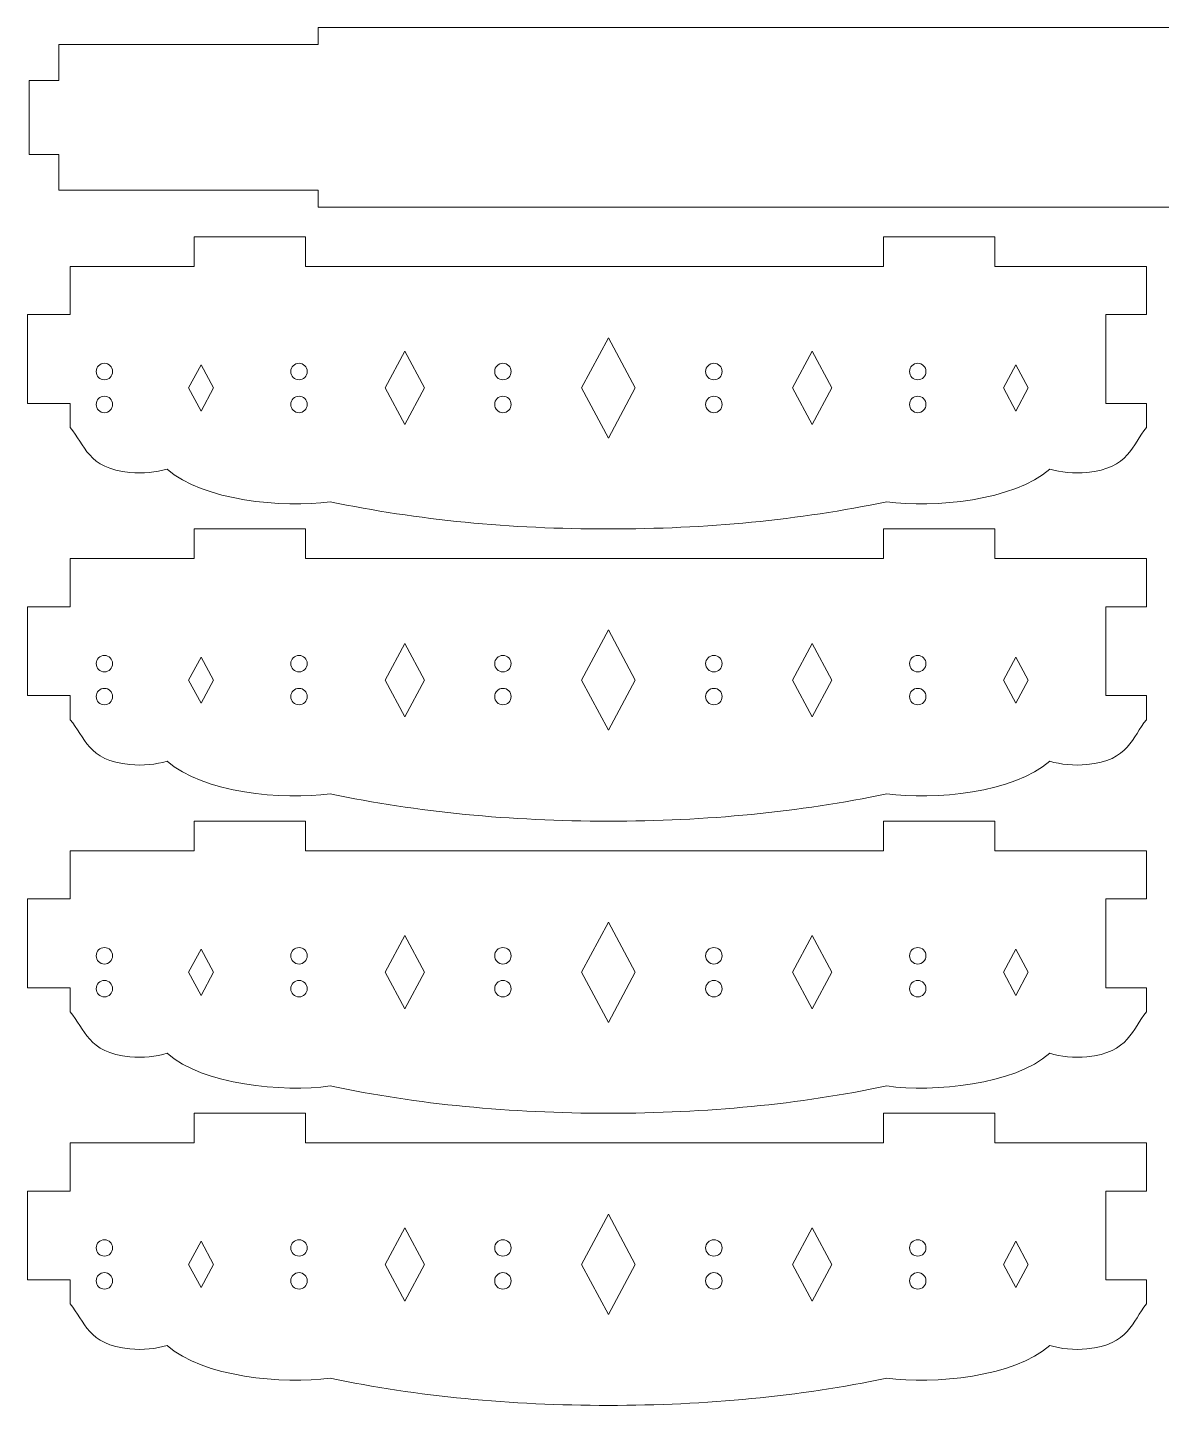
# Model space of a CAD drawing. Header units: millimetres. Extents: x -483 to 483, y -214 to 218.
# Drawn here: x 210.7 to 323.5, y -179.4 to -42.3 of the extents above; entities that cross this region are included whole.
import ezdxf

# ---------------------------------------------------------------- set-up
doc = ezdxf.new("R2010")
doc.units = ezdxf.units.MM
doc.header["$MEASUREMENT"] = 0
doc.layers.add('Layer 1', color=7, linetype='Continuous')

msp = doc.modelspace()

# ---------------------------------------------------------------- linework, layer by layer
at = {"layer": 'Layer 1', "color": 250, "lineweight": 20}
for points, knots in [([(420.2439, -42.2628), (420.2439, -42.2628), (239.6055, -42.2628), (239.6055, -42.2628), (239.6055, -42.2628), (239.6055, -42.2628), (239.6055, -43.9655), (239.6055, -43.9655), (239.6055, -43.9655), (239.6055, -43.9655), (213.8, -43.9655), (213.8, -43.9655), (213.8, -43.9655), (213.8, -43.9655), (213.8, -47.5156), (213.8, -47.5156), (213.8, -47.5156), (213.8, -47.5156), (210.8508, -47.5156), (210.8508, -47.5156), (210.8508, -47.5156), (210.8508, -47.5156), (210.8508, -54.8886), (210.8508, -54.8886), (210.8508, -54.8886), (210.8508, -54.8886), (213.8, -54.8886), (213.8, -54.8886), (213.8, -54.8886), (213.8, -54.8886), (213.8, -58.4387), (213.8, -58.4387), (213.8, -58.4387), (213.8, -58.4387), (239.6055, -58.4387), (239.6055, -58.4387), (239.6055, -58.4387), (239.6055, -58.4387), (239.6055, -60.1414), (239.6055, -60.1414), (239.6055, -60.1414), (239.6055, -60.1414), (420.2439, -60.1414), (420.2439, -60.1414), (420.2439, -60.1414), (420.2439, -60.1414), (420.2439, -55.6259), (420.2439, -55.6259), (420.2439, -55.6259), (420.2439, -55.6259), (423.1931, -55.6259), (423.1931, -55.6259), (423.1931, -55.6259), (423.1931, -55.6259), (423.1931, -52.6767), (423.1931, -52.6767), (423.1931, -52.6767), (423.1931, -52.6767), (411.0277, -52.6767), (411.0277, -52.6767), (411.0277, -52.6767), (411.0277, -52.6767), (411.0277, -49.7275), (411.0277, -49.7275), (411.0277, -49.7275), (411.0277, -49.7275), (423.1931, -49.7275), (423.1931, -49.7275), (423.1931, -49.7275), (423.1931, -49.7275), (423.1931, -46.7783), (423.1931, -46.7783), (423.1931, -46.7783), (423.1931, -46.7783), (420.2439, -46.7783), (420.2439, -46.7783), (420.2439, -46.7783), (420.2439, -46.7783), (420.2439, -42.2628), (420.2439, -42.2628)], [0, 0, 0, 0, 0.04761905, 0.04761905, 0.04761905, 0.04761905, 0.0952381, 0.0952381, 0.0952381, 0.0952381, 0.14285714, 0.14285714, 0.14285714, 0.14285714, 0.19047619, 0.19047619, 0.19047619, 0.19047619, 0.23809524, 0.23809524, 0.23809524, 0.23809524, 0.28571429, 0.28571429, 0.28571429, 0.28571429, 0.33333333, 0.33333333, 0.33333333, 0.33333333, 0.38095238, 0.38095238, 0.38095238, 0.38095238, 0.42857143, 0.42857143, 0.42857143, 0.42857143, 0.47619048, 0.47619048, 0.47619048, 0.47619048, 0.52380952, 0.52380952, 0.52380952, 0.52380952, 0.57142857, 0.57142857, 0.57142857, 0.57142857, 0.61904762, 0.61904762, 0.61904762, 0.61904762, 0.66666667, 0.66666667, 0.66666667, 0.66666667, 0.71428571, 0.71428571, 0.71428571, 0.71428571, 0.76190476, 0.76190476, 0.76190476, 0.76190476, 0.80952381, 0.80952381, 0.80952381, 0.80952381, 0.85714286, 0.85714286, 0.85714286, 0.85714286, 0.9047619, 0.9047619, 0.9047619, 0.9047619, 1, 1, 1, 1]), ([(268.4694, -92.1667), (278.2252, -92.1735), (287.4826, -91.2794), (296.1634, -89.4517), (296.1634, -89.4517), (300.8252, -90.0947), (308.8221, -89.3618), (312.3821, -86.2018), (312.3821, -86.2018), (313.4785, -86.5397), (314.7867, -86.6715), (316.0848, -86.5479), (316.0848, -86.5479), (320.2931, -86.147), (320.547, -83.782), (322.0184, -82.076), (322.0184, -82.076), (322.0184, -82.076), (322.0184, -79.6798), (322.0184, -79.6798), (322.0184, -79.6798), (322.0184, -79.6798), (317.9633, -79.6798), (317.9633, -79.6798), (317.9633, -79.6798), (317.9633, -79.6798), (317.9633, -70.8322), (317.9633, -70.8322), (317.9633, -70.8322), (317.9633, -70.8322), (322.0184, -70.8322), (322.0184, -70.8322), (322.0184, -70.8322), (322.0184, -70.8322), (322.0184, -66.0398), (322.0184, -66.0398), (322.0184, -66.0398), (322.0184, -66.0398), (306.9038, -66.0398), (306.9038, -66.0398), (306.9038, -66.0398), (306.9038, -66.0398), (306.9038, -63.0906), (306.9038, -63.0906), (306.9038, -63.0906), (306.9038, -63.0906), (295.8443, -63.0906), (295.8443, -63.0906), (295.8443, -63.0906), (295.8443, -63.0906), (295.8443, -66.0398), (295.8443, -66.0398), (295.8443, -66.0398), (295.8443, -66.0398), (238.329, -66.0398), (238.329, -66.0398), (238.329, -66.0398), (238.329, -66.0398), (238.329, -63.0906), (238.329, -63.0906), (238.329, -63.0906), (238.329, -63.0906), (227.2695, -63.0906), (227.2695, -63.0906), (227.2695, -63.0906), (227.2695, -63.0906), (227.2695, -66.0398), (227.2695, -66.0398), (227.2695, -66.0398), (227.2695, -66.0398), (214.9198, -66.0398), (214.9198, -66.0398), (214.9198, -66.0398), (214.9198, -66.0398), (214.9198, -70.8322), (214.9198, -70.8322), (214.9198, -70.8322), (214.9198, -70.8322), (210.6804, -70.8322), (210.6804, -70.8322), (210.6804, -70.8322), (210.6804, -70.8322), (210.6804, -79.6798), (210.6804, -79.6798), (210.6804, -79.6798), (210.6804, -79.6798), (214.9198, -79.6798), (214.9198, -79.6798), (214.9198, -79.6798), (214.9198, -79.6798), (214.9198, -82.076), (214.9198, -82.076), (214.9198, -82.076), (216.3913, -83.782), (216.6452, -86.147), (220.8534, -86.5479), (220.8534, -86.5479), (222.1516, -86.6715), (223.4598, -86.5397), (224.5561, -86.2018), (224.5561, -86.2018), (228.1161, -89.3619), (236.1135, -90.0946), (240.7753, -89.4516), (240.7753, -89.4516), (249.456, -91.2793), (258.7135, -92.1735), (268.4694, -92.1667)], [0, 0, 0, 0, 0.03571429, 0.03571429, 0.03571429, 0.03571429, 0.07142857, 0.07142857, 0.07142857, 0.07142857, 0.10714286, 0.10714286, 0.10714286, 0.10714286, 0.14285714, 0.14285714, 0.14285714, 0.14285714, 0.17857143, 0.17857143, 0.17857143, 0.17857143, 0.21428571, 0.21428571, 0.21428571, 0.21428571, 0.25, 0.25, 0.25, 0.25, 0.28571429, 0.28571429, 0.28571429, 0.28571429, 0.32142857, 0.32142857, 0.32142857, 0.32142857, 0.35714286, 0.35714286, 0.35714286, 0.35714286, 0.39285714, 0.39285714, 0.39285714, 0.39285714, 0.42857143, 0.42857143, 0.42857143, 0.42857143, 0.46428571, 0.46428571, 0.46428571, 0.46428571, 0.5, 0.5, 0.5, 0.5, 0.53571429, 0.53571429, 0.53571429, 0.53571429, 0.57142857, 0.57142857, 0.57142857, 0.57142857, 0.60714286, 0.60714286, 0.60714286, 0.60714286, 0.64285714, 0.64285714, 0.64285714, 0.64285714, 0.67857143, 0.67857143, 0.67857143, 0.67857143, 0.71428571, 0.71428571, 0.71428571, 0.71428571, 0.75, 0.75, 0.75, 0.75, 0.78571429, 0.78571429, 0.78571429, 0.78571429, 0.82142857, 0.82142857, 0.82142857, 0.82142857, 0.85714286, 0.85714286, 0.85714286, 0.85714286, 0.89285714, 0.89285714, 0.89285714, 0.89285714, 0.92857143, 0.92857143, 0.92857143, 0.92857143, 1, 1, 1, 1]), ([(268.4691, -73.1389), (268.4691, -73.1389), (271.1488, -78.1348), (271.1488, -78.1348), (271.1488, -78.1348), (271.1488, -78.1348), (268.4691, -83.1308), (268.4691, -83.1308), (268.4691, -83.1308), (268.4691, -83.1308), (265.7895, -78.1348), (265.7895, -78.1348), (265.7895, -78.1348), (265.7895, -78.1348), (268.4691, -73.1389), (268.4691, -73.1389)], [0, 0, 0, 0, 0.2, 0.2, 0.2, 0.2, 0.4, 0.4, 0.4, 0.4, 0.6, 0.6, 0.6, 0.6, 1, 1, 1, 1]), ([(248.2033, -74.4869), (248.2033, -74.4869), (250.16, -78.1348), (250.16, -78.1348), (250.16, -78.1348), (250.16, -78.1348), (248.2033, -81.7828), (248.2033, -81.7828), (248.2033, -81.7828), (248.2033, -81.7828), (246.2467, -78.1348), (246.2467, -78.1348), (246.2467, -78.1348), (246.2467, -78.1348), (248.2033, -74.4869), (248.2033, -74.4869)], [0, 0, 0, 0, 0.2, 0.2, 0.2, 0.2, 0.4, 0.4, 0.4, 0.4, 0.6, 0.6, 0.6, 0.6, 1, 1, 1, 1]), ([(288.7352, -81.7828), (288.7352, -81.7828), (286.7786, -78.1348), (286.7786, -78.1348), (286.7786, -78.1348), (286.7786, -78.1348), (288.7352, -74.4869), (288.7352, -74.4869), (288.7352, -74.4869), (288.7352, -74.4869), (290.6919, -78.1348), (290.6919, -78.1348), (290.6919, -78.1348), (290.6919, -78.1348), (288.7352, -81.7828), (288.7352, -81.7828)], [0, 0, 0, 0, 0.2, 0.2, 0.2, 0.2, 0.4, 0.4, 0.4, 0.4, 0.6, 0.6, 0.6, 0.6, 1, 1, 1, 1]), ([(218.3251, -75.677), (218.7775, -75.677), (219.1443, -76.0439), (219.1443, -76.4963), (219.1443, -76.4963), (219.1443, -76.9487), (218.7775, -77.3156), (218.3251, -77.3156), (218.3251, -77.3156), (217.8727, -77.3156), (217.5058, -76.9487), (217.5058, -76.4963), (217.5058, -76.4963), (217.5058, -76.0439), (217.8727, -75.677), (218.3251, -75.677)], [0, 0, 0, 0, 0.2, 0.2, 0.2, 0.2, 0.4, 0.4, 0.4, 0.4, 0.6, 0.6, 0.6, 0.6, 1, 1, 1, 1]), ([(229.1711, -78.1348), (229.1711, -78.1348), (227.9375, -80.4348), (227.9375, -80.4348), (227.9375, -80.4348), (227.9375, -80.4348), (226.7038, -78.1348), (226.7038, -78.1348), (226.7038, -78.1348), (226.7038, -78.1348), (227.9375, -75.8349), (227.9375, -75.8349), (227.9375, -75.8349), (227.9375, -75.8349), (229.1711, -78.1348), (229.1711, -78.1348)], [0, 0, 0, 0, 0.2, 0.2, 0.2, 0.2, 0.4, 0.4, 0.4, 0.4, 0.6, 0.6, 0.6, 0.6, 1, 1, 1, 1]), ([(237.6905, -75.677), (238.1429, -75.677), (238.5098, -76.0439), (238.5098, -76.4963), (238.5098, -76.4963), (238.5098, -76.9487), (238.1429, -77.3156), (237.6905, -77.3156), (237.6905, -77.3156), (237.2381, -77.3156), (236.8712, -76.9487), (236.8712, -76.4963), (236.8712, -76.4963), (236.8712, -76.0439), (237.2381, -75.677), (237.6905, -75.677)], [0, 0, 0, 0, 0.2, 0.2, 0.2, 0.2, 0.4, 0.4, 0.4, 0.4, 0.6, 0.6, 0.6, 0.6, 1, 1, 1, 1]), ([(258.794, -76.4963), (258.794, -76.9487), (258.4271, -77.3156), (257.9747, -77.3156), (257.9747, -77.3156), (257.5223, -77.3156), (257.1554, -76.9487), (257.1554, -76.4963), (257.1554, -76.4963), (257.1554, -76.0439), (257.5223, -75.677), (257.9747, -75.677), (257.9747, -75.677), (258.4271, -75.677), (258.794, -76.0439), (258.794, -76.4963)], [0, 0, 0, 0, 0.2, 0.2, 0.2, 0.2, 0.4, 0.4, 0.4, 0.4, 0.6, 0.6, 0.6, 0.6, 1, 1, 1, 1]), ([(278.9639, -77.3156), (278.5114, -77.3156), (278.1446, -76.9487), (278.1446, -76.4963), (278.1446, -76.4963), (278.1446, -76.0439), (278.5114, -75.677), (278.9639, -75.677), (278.9639, -75.677), (279.4163, -75.677), (279.7831, -76.0439), (279.7831, -76.4963), (279.7831, -76.4963), (279.7831, -76.9487), (279.4163, -77.3156), (278.9639, -77.3156)], [0, 0, 0, 0, 0.2, 0.2, 0.2, 0.2, 0.4, 0.4, 0.4, 0.4, 0.6, 0.6, 0.6, 0.6, 1, 1, 1, 1]), ([(299.248, -77.3156), (298.7956, -77.3156), (298.4287, -76.9487), (298.4287, -76.4963), (298.4287, -76.4963), (298.4287, -76.0439), (298.7956, -75.677), (299.248, -75.677), (299.248, -75.677), (299.7004, -75.677), (300.0673, -76.0439), (300.0673, -76.4963), (300.0673, -76.4963), (300.0673, -76.9487), (299.7004, -77.3156), (299.248, -77.3156)], [0, 0, 0, 0, 0.2, 0.2, 0.2, 0.2, 0.4, 0.4, 0.4, 0.4, 0.6, 0.6, 0.6, 0.6, 1, 1, 1, 1]), ([(309.0011, -80.4348), (309.0011, -80.4348), (307.7674, -78.1348), (307.7674, -78.1348), (307.7674, -78.1348), (307.7674, -78.1348), (309.0011, -75.8349), (309.0011, -75.8349), (309.0011, -75.8349), (309.0011, -75.8349), (310.2347, -78.1348), (310.2347, -78.1348), (310.2347, -78.1348), (310.2347, -78.1348), (309.0011, -80.4348), (309.0011, -80.4348)], [0, 0, 0, 0, 0.2, 0.2, 0.2, 0.2, 0.4, 0.4, 0.4, 0.4, 0.6, 0.6, 0.6, 0.6, 1, 1, 1, 1]), ([(218.3251, -78.9541), (218.7775, -78.9541), (219.1443, -79.321), (219.1443, -79.7734), (219.1443, -79.7734), (219.1443, -80.2258), (218.7775, -80.5927), (218.3251, -80.5927), (218.3251, -80.5927), (217.8727, -80.5927), (217.5058, -80.2258), (217.5058, -79.7734), (217.5058, -79.7734), (217.5058, -79.321), (217.8727, -78.9541), (218.3251, -78.9541)], [0, 0, 0, 0, 0.2, 0.2, 0.2, 0.2, 0.4, 0.4, 0.4, 0.4, 0.6, 0.6, 0.6, 0.6, 1, 1, 1, 1]), ([(237.6905, -78.9541), (238.1429, -78.9541), (238.5098, -79.321), (238.5098, -79.7734), (238.5098, -79.7734), (238.5098, -80.2258), (238.1429, -80.5927), (237.6905, -80.5927), (237.6905, -80.5927), (237.2381, -80.5927), (236.8712, -80.2258), (236.8712, -79.7734), (236.8712, -79.7734), (236.8712, -79.321), (237.2381, -78.9541), (237.6905, -78.9541)], [0, 0, 0, 0, 0.2, 0.2, 0.2, 0.2, 0.4, 0.4, 0.4, 0.4, 0.6, 0.6, 0.6, 0.6, 1, 1, 1, 1]), ([(258.794, -79.7734), (258.794, -80.2258), (258.4271, -80.5927), (257.9747, -80.5927), (257.9747, -80.5927), (257.5223, -80.5927), (257.1554, -80.2258), (257.1554, -79.7734), (257.1554, -79.7734), (257.1554, -79.321), (257.5223, -78.9541), (257.9747, -78.9541), (257.9747, -78.9541), (258.4271, -78.9541), (258.794, -79.321), (258.794, -79.7734)], [0, 0, 0, 0, 0.2, 0.2, 0.2, 0.2, 0.4, 0.4, 0.4, 0.4, 0.6, 0.6, 0.6, 0.6, 1, 1, 1, 1]), ([(278.9639, -80.5927), (278.5114, -80.5927), (278.1446, -80.2258), (278.1446, -79.7734), (278.1446, -79.7734), (278.1446, -79.321), (278.5114, -78.9541), (278.9639, -78.9541), (278.9639, -78.9541), (279.4163, -78.9541), (279.7831, -79.321), (279.7831, -79.7734), (279.7831, -79.7734), (279.7831, -80.2258), (279.4163, -80.5927), (278.9639, -80.5927)], [0, 0, 0, 0, 0.2, 0.2, 0.2, 0.2, 0.4, 0.4, 0.4, 0.4, 0.6, 0.6, 0.6, 0.6, 1, 1, 1, 1]), ([(299.248, -80.5927), (298.7956, -80.5927), (298.4287, -80.2258), (298.4287, -79.7734), (298.4287, -79.7734), (298.4287, -79.321), (298.7956, -78.9541), (299.248, -78.9541), (299.248, -78.9541), (299.7004, -78.9541), (300.0673, -79.321), (300.0673, -79.7734), (300.0673, -79.7734), (300.0673, -80.2258), (299.7004, -80.5927), (299.248, -80.5927)], [0, 0, 0, 0, 0.2, 0.2, 0.2, 0.2, 0.4, 0.4, 0.4, 0.4, 0.6, 0.6, 0.6, 0.6, 1, 1, 1, 1]), ([(268.4694, -121.2428), (278.2252, -121.2496), (287.4826, -120.3555), (296.1634, -118.5278), (296.1634, -118.5278), (300.8252, -119.1708), (308.8221, -118.4379), (312.3821, -115.2779), (312.3821, -115.2779), (313.4785, -115.6158), (314.7867, -115.7476), (316.0848, -115.6239), (316.0848, -115.6239), (320.2931, -115.2231), (320.547, -112.858), (322.0184, -111.1521), (322.0184, -111.1521), (322.0184, -111.1521), (322.0184, -108.7559), (322.0184, -108.7559), (322.0184, -108.7559), (322.0184, -108.7559), (317.9633, -108.7559), (317.9633, -108.7559), (317.9633, -108.7559), (317.9633, -108.7559), (317.9633, -99.9083), (317.9633, -99.9083), (317.9633, -99.9083), (317.9633, -99.9083), (322.0184, -99.9083), (322.0184, -99.9083), (322.0184, -99.9083), (322.0184, -99.9083), (322.0184, -95.1159), (322.0184, -95.1159), (322.0184, -95.1159), (322.0184, -95.1159), (306.9038, -95.1159), (306.9038, -95.1159), (306.9038, -95.1159), (306.9038, -95.1159), (306.9038, -92.1667), (306.9038, -92.1667), (306.9038, -92.1667), (306.9038, -92.1667), (295.8443, -92.1667), (295.8443, -92.1667), (295.8443, -92.1667), (295.8443, -92.1667), (295.8443, -95.1159), (295.8443, -95.1159), (295.8443, -95.1159), (295.8443, -95.1159), (238.329, -95.1159), (238.329, -95.1159), (238.329, -95.1159), (238.329, -95.1159), (238.329, -92.1667), (238.329, -92.1667), (238.329, -92.1667), (238.329, -92.1667), (227.2695, -92.1667), (227.2695, -92.1667), (227.2695, -92.1667), (227.2695, -92.1667), (227.2695, -95.1159), (227.2695, -95.1159), (227.2695, -95.1159), (227.2695, -95.1159), (214.9198, -95.1159), (214.9198, -95.1159), (214.9198, -95.1159), (214.9198, -95.1159), (214.9198, -99.9083), (214.9198, -99.9083), (214.9198, -99.9083), (214.9198, -99.9083), (210.6804, -99.9083), (210.6804, -99.9083), (210.6804, -99.9083), (210.6804, -99.9083), (210.6804, -108.7559), (210.6804, -108.7559), (210.6804, -108.7559), (210.6804, -108.7559), (214.9198, -108.7559), (214.9198, -108.7559), (214.9198, -108.7559), (214.9198, -108.7559), (214.9198, -111.1521), (214.9198, -111.1521), (214.9198, -111.1521), (216.3913, -112.858), (216.6452, -115.2231), (220.8534, -115.6239), (220.8534, -115.6239), (222.1516, -115.7476), (223.4598, -115.6158), (224.5561, -115.2779), (224.5561, -115.2779), (228.1161, -118.438), (236.1135, -119.1707), (240.7753, -118.5277), (240.7753, -118.5277), (249.456, -120.3553), (258.7135, -121.2496), (268.4694, -121.2428)], [0, 0, 0, 0, 0.03571429, 0.03571429, 0.03571429, 0.03571429, 0.07142857, 0.07142857, 0.07142857, 0.07142857, 0.10714286, 0.10714286, 0.10714286, 0.10714286, 0.14285714, 0.14285714, 0.14285714, 0.14285714, 0.17857143, 0.17857143, 0.17857143, 0.17857143, 0.21428571, 0.21428571, 0.21428571, 0.21428571, 0.25, 0.25, 0.25, 0.25, 0.28571429, 0.28571429, 0.28571429, 0.28571429, 0.32142857, 0.32142857, 0.32142857, 0.32142857, 0.35714286, 0.35714286, 0.35714286, 0.35714286, 0.39285714, 0.39285714, 0.39285714, 0.39285714, 0.42857143, 0.42857143, 0.42857143, 0.42857143, 0.46428571, 0.46428571, 0.46428571, 0.46428571, 0.5, 0.5, 0.5, 0.5, 0.53571429, 0.53571429, 0.53571429, 0.53571429, 0.57142857, 0.57142857, 0.57142857, 0.57142857, 0.60714286, 0.60714286, 0.60714286, 0.60714286, 0.64285714, 0.64285714, 0.64285714, 0.64285714, 0.67857143, 0.67857143, 0.67857143, 0.67857143, 0.71428571, 0.71428571, 0.71428571, 0.71428571, 0.75, 0.75, 0.75, 0.75, 0.78571429, 0.78571429, 0.78571429, 0.78571429, 0.82142857, 0.82142857, 0.82142857, 0.82142857, 0.85714286, 0.85714286, 0.85714286, 0.85714286, 0.89285714, 0.89285714, 0.89285714, 0.89285714, 0.92857143, 0.92857143, 0.92857143, 0.92857143, 1, 1, 1, 1]), ([(268.4691, -102.215), (268.4691, -102.215), (271.1488, -107.2109), (271.1488, -107.2109), (271.1488, -107.2109), (271.1488, -107.2109), (268.4691, -112.2069), (268.4691, -112.2069), (268.4691, -112.2069), (268.4691, -112.2069), (265.7895, -107.2109), (265.7895, -107.2109), (265.7895, -107.2109), (265.7895, -107.2109), (268.4691, -102.215), (268.4691, -102.215)], [0, 0, 0, 0, 0.2, 0.2, 0.2, 0.2, 0.4, 0.4, 0.4, 0.4, 0.6, 0.6, 0.6, 0.6, 1, 1, 1, 1]), ([(248.2033, -103.563), (248.2033, -103.563), (250.16, -107.2109), (250.16, -107.2109), (250.16, -107.2109), (250.16, -107.2109), (248.2033, -110.8589), (248.2033, -110.8589), (248.2033, -110.8589), (248.2033, -110.8589), (246.2467, -107.2109), (246.2467, -107.2109), (246.2467, -107.2109), (246.2467, -107.2109), (248.2033, -103.563), (248.2033, -103.563)], [0, 0, 0, 0, 0.2, 0.2, 0.2, 0.2, 0.4, 0.4, 0.4, 0.4, 0.6, 0.6, 0.6, 0.6, 1, 1, 1, 1]), ([(288.7352, -110.8589), (288.7352, -110.8589), (286.7786, -107.2109), (286.7786, -107.2109), (286.7786, -107.2109), (286.7786, -107.2109), (288.7352, -103.563), (288.7352, -103.563), (288.7352, -103.563), (288.7352, -103.563), (290.6919, -107.2109), (290.6919, -107.2109), (290.6919, -107.2109), (290.6919, -107.2109), (288.7352, -110.8589), (288.7352, -110.8589)], [0, 0, 0, 0, 0.2, 0.2, 0.2, 0.2, 0.4, 0.4, 0.4, 0.4, 0.6, 0.6, 0.6, 0.6, 1, 1, 1, 1]), ([(218.3251, -104.7531), (218.7775, -104.7531), (219.1443, -105.12), (219.1443, -105.5724), (219.1443, -105.5724), (219.1443, -106.0248), (218.7775, -106.3917), (218.3251, -106.3917), (218.3251, -106.3917), (217.8727, -106.3917), (217.5058, -106.0248), (217.5058, -105.5724), (217.5058, -105.5724), (217.5058, -105.12), (217.8727, -104.7531), (218.3251, -104.7531)], [0, 0, 0, 0, 0.2, 0.2, 0.2, 0.2, 0.4, 0.4, 0.4, 0.4, 0.6, 0.6, 0.6, 0.6, 1, 1, 1, 1]), ([(229.1711, -107.2109), (229.1711, -107.2109), (227.9375, -109.5109), (227.9375, -109.5109), (227.9375, -109.5109), (227.9375, -109.5109), (226.7038, -107.2109), (226.7038, -107.2109), (226.7038, -107.2109), (226.7038, -107.2109), (227.9375, -104.911), (227.9375, -104.911), (227.9375, -104.911), (227.9375, -104.911), (229.1711, -107.2109), (229.1711, -107.2109)], [0, 0, 0, 0, 0.2, 0.2, 0.2, 0.2, 0.4, 0.4, 0.4, 0.4, 0.6, 0.6, 0.6, 0.6, 1, 1, 1, 1]), ([(237.6905, -104.7531), (238.1429, -104.7531), (238.5098, -105.12), (238.5098, -105.5724), (238.5098, -105.5724), (238.5098, -106.0248), (238.1429, -106.3917), (237.6905, -106.3917), (237.6905, -106.3917), (237.2381, -106.3917), (236.8712, -106.0248), (236.8712, -105.5724), (236.8712, -105.5724), (236.8712, -105.12), (237.2381, -104.7531), (237.6905, -104.7531)], [0, 0, 0, 0, 0.2, 0.2, 0.2, 0.2, 0.4, 0.4, 0.4, 0.4, 0.6, 0.6, 0.6, 0.6, 1, 1, 1, 1]), ([(258.794, -105.5724), (258.794, -106.0248), (258.4271, -106.3917), (257.9747, -106.3917), (257.9747, -106.3917), (257.5223, -106.3917), (257.1554, -106.0248), (257.1554, -105.5724), (257.1554, -105.5724), (257.1554, -105.12), (257.5223, -104.7531), (257.9747, -104.7531), (257.9747, -104.7531), (258.4271, -104.7531), (258.794, -105.12), (258.794, -105.5724)], [0, 0, 0, 0, 0.2, 0.2, 0.2, 0.2, 0.4, 0.4, 0.4, 0.4, 0.6, 0.6, 0.6, 0.6, 1, 1, 1, 1]), ([(278.9639, -106.3917), (278.5114, -106.3917), (278.1446, -106.0248), (278.1446, -105.5724), (278.1446, -105.5724), (278.1446, -105.12), (278.5114, -104.7531), (278.9639, -104.7531), (278.9639, -104.7531), (279.4163, -104.7531), (279.7831, -105.12), (279.7831, -105.5724), (279.7831, -105.5724), (279.7831, -106.0248), (279.4163, -106.3917), (278.9639, -106.3917)], [0, 0, 0, 0, 0.2, 0.2, 0.2, 0.2, 0.4, 0.4, 0.4, 0.4, 0.6, 0.6, 0.6, 0.6, 1, 1, 1, 1]), ([(299.248, -106.3917), (298.7956, -106.3917), (298.4287, -106.0248), (298.4287, -105.5724), (298.4287, -105.5724), (298.4287, -105.12), (298.7956, -104.7531), (299.248, -104.7531), (299.248, -104.7531), (299.7004, -104.7531), (300.0673, -105.12), (300.0673, -105.5724), (300.0673, -105.5724), (300.0673, -106.0248), (299.7004, -106.3917), (299.248, -106.3917)], [0, 0, 0, 0, 0.2, 0.2, 0.2, 0.2, 0.4, 0.4, 0.4, 0.4, 0.6, 0.6, 0.6, 0.6, 1, 1, 1, 1]), ([(309.0011, -109.5109), (309.0011, -109.5109), (307.7674, -107.2109), (307.7674, -107.2109), (307.7674, -107.2109), (307.7674, -107.2109), (309.0011, -104.911), (309.0011, -104.911), (309.0011, -104.911), (309.0011, -104.911), (310.2347, -107.2109), (310.2347, -107.2109), (310.2347, -107.2109), (310.2347, -107.2109), (309.0011, -109.5109), (309.0011, -109.5109)], [0, 0, 0, 0, 0.2, 0.2, 0.2, 0.2, 0.4, 0.4, 0.4, 0.4, 0.6, 0.6, 0.6, 0.6, 1, 1, 1, 1]), ([(218.3251, -108.0302), (218.7775, -108.0302), (219.1443, -108.3971), (219.1443, -108.8495), (219.1443, -108.8495), (219.1443, -109.3019), (218.7775, -109.6688), (218.3251, -109.6688), (218.3251, -109.6688), (217.8727, -109.6688), (217.5058, -109.3019), (217.5058, -108.8495), (217.5058, -108.8495), (217.5058, -108.3971), (217.8727, -108.0302), (218.3251, -108.0302)], [0, 0, 0, 0, 0.2, 0.2, 0.2, 0.2, 0.4, 0.4, 0.4, 0.4, 0.6, 0.6, 0.6, 0.6, 1, 1, 1, 1]), ([(237.6905, -108.0302), (238.1429, -108.0302), (238.5098, -108.3971), (238.5098, -108.8495), (238.5098, -108.8495), (238.5098, -109.3019), (238.1429, -109.6688), (237.6905, -109.6688), (237.6905, -109.6688), (237.2381, -109.6688), (236.8712, -109.3019), (236.8712, -108.8495), (236.8712, -108.8495), (236.8712, -108.3971), (237.2381, -108.0302), (237.6905, -108.0302)], [0, 0, 0, 0, 0.2, 0.2, 0.2, 0.2, 0.4, 0.4, 0.4, 0.4, 0.6, 0.6, 0.6, 0.6, 1, 1, 1, 1]), ([(258.794, -108.8495), (258.794, -109.3019), (258.4271, -109.6688), (257.9747, -109.6688), (257.9747, -109.6688), (257.5223, -109.6688), (257.1554, -109.3019), (257.1554, -108.8495), (257.1554, -108.8495), (257.1554, -108.3971), (257.5223, -108.0302), (257.9747, -108.0302), (257.9747, -108.0302), (258.4271, -108.0302), (258.794, -108.3971), (258.794, -108.8495)], [0, 0, 0, 0, 0.2, 0.2, 0.2, 0.2, 0.4, 0.4, 0.4, 0.4, 0.6, 0.6, 0.6, 0.6, 1, 1, 1, 1]), ([(278.9639, -109.6688), (278.5114, -109.6688), (278.1446, -109.3019), (278.1446, -108.8495), (278.1446, -108.8495), (278.1446, -108.3971), (278.5114, -108.0302), (278.9639, -108.0302), (278.9639, -108.0302), (279.4163, -108.0302), (279.7831, -108.3971), (279.7831, -108.8495), (279.7831, -108.8495), (279.7831, -109.3019), (279.4163, -109.6688), (278.9639, -109.6688)], [0, 0, 0, 0, 0.2, 0.2, 0.2, 0.2, 0.4, 0.4, 0.4, 0.4, 0.6, 0.6, 0.6, 0.6, 1, 1, 1, 1]), ([(299.248, -109.6688), (298.7956, -109.6688), (298.4287, -109.3019), (298.4287, -108.8495), (298.4287, -108.8495), (298.4287, -108.3971), (298.7956, -108.0302), (299.248, -108.0302), (299.248, -108.0302), (299.7004, -108.0302), (300.0673, -108.3971), (300.0673, -108.8495), (300.0673, -108.8495), (300.0673, -109.3019), (299.7004, -109.6688), (299.248, -109.6688)], [0, 0, 0, 0, 0.2, 0.2, 0.2, 0.2, 0.4, 0.4, 0.4, 0.4, 0.6, 0.6, 0.6, 0.6, 1, 1, 1, 1]), ([(268.4694, -150.3188), (278.2252, -150.3257), (287.4826, -149.4316), (296.1634, -147.6039), (296.1634, -147.6039), (300.8252, -148.2469), (308.8221, -147.514), (312.3821, -144.3539), (312.3821, -144.3539), (313.4785, -144.6918), (314.7867, -144.8237), (316.0848, -144.7), (316.0848, -144.7), (320.2931, -144.2992), (320.547, -141.9341), (322.0184, -140.2282), (322.0184, -140.2282), (322.0184, -140.2282), (322.0184, -137.8319), (322.0184, -137.8319), (322.0184, -137.8319), (322.0184, -137.8319), (317.9633, -137.8319), (317.9633, -137.8319), (317.9633, -137.8319), (317.9633, -137.8319), (317.9633, -128.9844), (317.9633, -128.9844), (317.9633, -128.9844), (317.9633, -128.9844), (322.0184, -128.9844), (322.0184, -128.9844), (322.0184, -128.9844), (322.0184, -128.9844), (322.0184, -124.192), (322.0184, -124.192), (322.0184, -124.192), (322.0184, -124.192), (306.9038, -124.192), (306.9038, -124.192), (306.9038, -124.192), (306.9038, -124.192), (306.9038, -121.2428), (306.9038, -121.2428), (306.9038, -121.2428), (306.9038, -121.2428), (295.8443, -121.2428), (295.8443, -121.2428), (295.8443, -121.2428), (295.8443, -121.2428), (295.8443, -124.192), (295.8443, -124.192), (295.8443, -124.192), (295.8443, -124.192), (238.329, -124.192), (238.329, -124.192), (238.329, -124.192), (238.329, -124.192), (238.329, -121.2428), (238.329, -121.2428), (238.329, -121.2428), (238.329, -121.2428), (227.2695, -121.2428), (227.2695, -121.2428), (227.2695, -121.2428), (227.2695, -121.2428), (227.2695, -124.192), (227.2695, -124.192), (227.2695, -124.192), (227.2695, -124.192), (214.9198, -124.192), (214.9198, -124.192), (214.9198, -124.192), (214.9198, -124.192), (214.9198, -128.9844), (214.9198, -128.9844), (214.9198, -128.9844), (214.9198, -128.9844), (210.6804, -128.9844), (210.6804, -128.9844), (210.6804, -128.9844), (210.6804, -128.9844), (210.6804, -137.8319), (210.6804, -137.8319), (210.6804, -137.8319), (210.6804, -137.8319), (214.9198, -137.8319), (214.9198, -137.8319), (214.9198, -137.8319), (214.9198, -137.8319), (214.9198, -140.2282), (214.9198, -140.2282), (214.9198, -140.2282), (216.3913, -141.9341), (216.6452, -144.2992), (220.8534, -144.7), (220.8534, -144.7), (222.1516, -144.8237), (223.4598, -144.6918), (224.5561, -144.3539), (224.5561, -144.3539), (228.1161, -147.5141), (236.1135, -148.2467), (240.7753, -147.6038), (240.7753, -147.6038), (249.456, -149.4314), (258.7135, -150.3257), (268.4694, -150.3188)], [0, 0, 0, 0, 0.03571429, 0.03571429, 0.03571429, 0.03571429, 0.07142857, 0.07142857, 0.07142857, 0.07142857, 0.10714286, 0.10714286, 0.10714286, 0.10714286, 0.14285714, 0.14285714, 0.14285714, 0.14285714, 0.17857143, 0.17857143, 0.17857143, 0.17857143, 0.21428571, 0.21428571, 0.21428571, 0.21428571, 0.25, 0.25, 0.25, 0.25, 0.28571429, 0.28571429, 0.28571429, 0.28571429, 0.32142857, 0.32142857, 0.32142857, 0.32142857, 0.35714286, 0.35714286, 0.35714286, 0.35714286, 0.39285714, 0.39285714, 0.39285714, 0.39285714, 0.42857143, 0.42857143, 0.42857143, 0.42857143, 0.46428571, 0.46428571, 0.46428571, 0.46428571, 0.5, 0.5, 0.5, 0.5, 0.53571429, 0.53571429, 0.53571429, 0.53571429, 0.57142857, 0.57142857, 0.57142857, 0.57142857, 0.60714286, 0.60714286, 0.60714286, 0.60714286, 0.64285714, 0.64285714, 0.64285714, 0.64285714, 0.67857143, 0.67857143, 0.67857143, 0.67857143, 0.71428571, 0.71428571, 0.71428571, 0.71428571, 0.75, 0.75, 0.75, 0.75, 0.78571429, 0.78571429, 0.78571429, 0.78571429, 0.82142857, 0.82142857, 0.82142857, 0.82142857, 0.85714286, 0.85714286, 0.85714286, 0.85714286, 0.89285714, 0.89285714, 0.89285714, 0.89285714, 0.92857143, 0.92857143, 0.92857143, 0.92857143, 1, 1, 1, 1]), ([(268.4691, -131.291), (268.4691, -131.291), (271.1488, -136.287), (271.1488, -136.287), (271.1488, -136.287), (271.1488, -136.287), (268.4691, -141.283), (268.4691, -141.283), (268.4691, -141.283), (268.4691, -141.283), (265.7895, -136.287), (265.7895, -136.287), (265.7895, -136.287), (265.7895, -136.287), (268.4691, -131.291), (268.4691, -131.291)], [0, 0, 0, 0, 0.2, 0.2, 0.2, 0.2, 0.4, 0.4, 0.4, 0.4, 0.6, 0.6, 0.6, 0.6, 1, 1, 1, 1]), ([(248.2033, -132.6391), (248.2033, -132.6391), (250.16, -136.287), (250.16, -136.287), (250.16, -136.287), (250.16, -136.287), (248.2033, -139.935), (248.2033, -139.935), (248.2033, -139.935), (248.2033, -139.935), (246.2467, -136.287), (246.2467, -136.287), (246.2467, -136.287), (246.2467, -136.287), (248.2033, -132.6391), (248.2033, -132.6391)], [0, 0, 0, 0, 0.2, 0.2, 0.2, 0.2, 0.4, 0.4, 0.4, 0.4, 0.6, 0.6, 0.6, 0.6, 1, 1, 1, 1]), ([(288.7352, -139.935), (288.7352, -139.935), (286.7786, -136.287), (286.7786, -136.287), (286.7786, -136.287), (286.7786, -136.287), (288.7352, -132.6391), (288.7352, -132.6391), (288.7352, -132.6391), (288.7352, -132.6391), (290.6919, -136.287), (290.6919, -136.287), (290.6919, -136.287), (290.6919, -136.287), (288.7352, -139.935), (288.7352, -139.935)], [0, 0, 0, 0, 0.2, 0.2, 0.2, 0.2, 0.4, 0.4, 0.4, 0.4, 0.6, 0.6, 0.6, 0.6, 1, 1, 1, 1]), ([(218.3251, -133.8292), (218.7775, -133.8292), (219.1443, -134.1961), (219.1443, -134.6485), (219.1443, -134.6485), (219.1443, -135.1009), (218.7775, -135.4678), (218.3251, -135.4678), (218.3251, -135.4678), (217.8727, -135.4678), (217.5058, -135.1009), (217.5058, -134.6485), (217.5058, -134.6485), (217.5058, -134.1961), (217.8727, -133.8292), (218.3251, -133.8292)], [0, 0, 0, 0, 0.2, 0.2, 0.2, 0.2, 0.4, 0.4, 0.4, 0.4, 0.6, 0.6, 0.6, 0.6, 1, 1, 1, 1]), ([(229.1711, -136.287), (229.1711, -136.287), (227.9375, -138.587), (227.9375, -138.587), (227.9375, -138.587), (227.9375, -138.587), (226.7038, -136.287), (226.7038, -136.287), (226.7038, -136.287), (226.7038, -136.287), (227.9375, -133.9871), (227.9375, -133.9871), (227.9375, -133.9871), (227.9375, -133.9871), (229.1711, -136.287), (229.1711, -136.287)], [0, 0, 0, 0, 0.2, 0.2, 0.2, 0.2, 0.4, 0.4, 0.4, 0.4, 0.6, 0.6, 0.6, 0.6, 1, 1, 1, 1]), ([(237.6905, -133.8292), (238.1429, -133.8292), (238.5098, -134.1961), (238.5098, -134.6485), (238.5098, -134.6485), (238.5098, -135.1009), (238.1429, -135.4678), (237.6905, -135.4678), (237.6905, -135.4678), (237.2381, -135.4678), (236.8712, -135.1009), (236.8712, -134.6485), (236.8712, -134.6485), (236.8712, -134.1961), (237.2381, -133.8292), (237.6905, -133.8292)], [0, 0, 0, 0, 0.2, 0.2, 0.2, 0.2, 0.4, 0.4, 0.4, 0.4, 0.6, 0.6, 0.6, 0.6, 1, 1, 1, 1]), ([(258.794, -134.6485), (258.794, -135.1009), (258.4271, -135.4678), (257.9747, -135.4678), (257.9747, -135.4678), (257.5223, -135.4678), (257.1554, -135.1009), (257.1554, -134.6485), (257.1554, -134.6485), (257.1554, -134.1961), (257.5223, -133.8292), (257.9747, -133.8292), (257.9747, -133.8292), (258.4271, -133.8292), (258.794, -134.1961), (258.794, -134.6485)], [0, 0, 0, 0, 0.2, 0.2, 0.2, 0.2, 0.4, 0.4, 0.4, 0.4, 0.6, 0.6, 0.6, 0.6, 1, 1, 1, 1]), ([(278.9639, -135.4678), (278.5114, -135.4678), (278.1446, -135.1009), (278.1446, -134.6485), (278.1446, -134.6485), (278.1446, -134.1961), (278.5114, -133.8292), (278.9639, -133.8292), (278.9639, -133.8292), (279.4163, -133.8292), (279.7831, -134.1961), (279.7831, -134.6485), (279.7831, -134.6485), (279.7831, -135.1009), (279.4163, -135.4678), (278.9639, -135.4678)], [0, 0, 0, 0, 0.2, 0.2, 0.2, 0.2, 0.4, 0.4, 0.4, 0.4, 0.6, 0.6, 0.6, 0.6, 1, 1, 1, 1]), ([(299.248, -135.4678), (298.7956, -135.4678), (298.4287, -135.1009), (298.4287, -134.6485), (298.4287, -134.6485), (298.4287, -134.1961), (298.7956, -133.8292), (299.248, -133.8292), (299.248, -133.8292), (299.7004, -133.8292), (300.0673, -134.1961), (300.0673, -134.6485), (300.0673, -134.6485), (300.0673, -135.1009), (299.7004, -135.4678), (299.248, -135.4678)], [0, 0, 0, 0, 0.2, 0.2, 0.2, 0.2, 0.4, 0.4, 0.4, 0.4, 0.6, 0.6, 0.6, 0.6, 1, 1, 1, 1]), ([(309.0011, -138.587), (309.0011, -138.587), (307.7674, -136.287), (307.7674, -136.287), (307.7674, -136.287), (307.7674, -136.287), (309.0011, -133.9871), (309.0011, -133.9871), (309.0011, -133.9871), (309.0011, -133.9871), (310.2347, -136.287), (310.2347, -136.287), (310.2347, -136.287), (310.2347, -136.287), (309.0011, -138.587), (309.0011, -138.587)], [0, 0, 0, 0, 0.2, 0.2, 0.2, 0.2, 0.4, 0.4, 0.4, 0.4, 0.6, 0.6, 0.6, 0.6, 1, 1, 1, 1]), ([(218.3251, -137.1063), (218.7775, -137.1063), (219.1443, -137.4732), (219.1443, -137.9256), (219.1443, -137.9256), (219.1443, -138.378), (218.7775, -138.7449), (218.3251, -138.7449), (218.3251, -138.7449), (217.8727, -138.7449), (217.5058, -138.378), (217.5058, -137.9256), (217.5058, -137.9256), (217.5058, -137.4732), (217.8727, -137.1063), (218.3251, -137.1063)], [0, 0, 0, 0, 0.2, 0.2, 0.2, 0.2, 0.4, 0.4, 0.4, 0.4, 0.6, 0.6, 0.6, 0.6, 1, 1, 1, 1]), ([(237.6905, -137.1063), (238.1429, -137.1063), (238.5098, -137.4732), (238.5098, -137.9256), (238.5098, -137.9256), (238.5098, -138.378), (238.1429, -138.7449), (237.6905, -138.7449), (237.6905, -138.7449), (237.2381, -138.7449), (236.8712, -138.378), (236.8712, -137.9256), (236.8712, -137.9256), (236.8712, -137.4732), (237.2381, -137.1063), (237.6905, -137.1063)], [0, 0, 0, 0, 0.2, 0.2, 0.2, 0.2, 0.4, 0.4, 0.4, 0.4, 0.6, 0.6, 0.6, 0.6, 1, 1, 1, 1]), ([(258.794, -137.9256), (258.794, -138.378), (258.4271, -138.7449), (257.9747, -138.7449), (257.9747, -138.7449), (257.5223, -138.7449), (257.1554, -138.378), (257.1554, -137.9256), (257.1554, -137.9256), (257.1554, -137.4732), (257.5223, -137.1063), (257.9747, -137.1063), (257.9747, -137.1063), (258.4271, -137.1063), (258.794, -137.4732), (258.794, -137.9256)], [0, 0, 0, 0, 0.2, 0.2, 0.2, 0.2, 0.4, 0.4, 0.4, 0.4, 0.6, 0.6, 0.6, 0.6, 1, 1, 1, 1]), ([(278.9639, -138.7449), (278.5114, -138.7449), (278.1446, -138.378), (278.1446, -137.9256), (278.1446, -137.9256), (278.1446, -137.4732), (278.5114, -137.1063), (278.9639, -137.1063), (278.9639, -137.1063), (279.4163, -137.1063), (279.7831, -137.4732), (279.7831, -137.9256), (279.7831, -137.9256), (279.7831, -138.378), (279.4163, -138.7449), (278.9639, -138.7449)], [0, 0, 0, 0, 0.2, 0.2, 0.2, 0.2, 0.4, 0.4, 0.4, 0.4, 0.6, 0.6, 0.6, 0.6, 1, 1, 1, 1]), ([(299.248, -138.7449), (298.7956, -138.7449), (298.4287, -138.378), (298.4287, -137.9256), (298.4287, -137.9256), (298.4287, -137.4732), (298.7956, -137.1063), (299.248, -137.1063), (299.248, -137.1063), (299.7004, -137.1063), (300.0673, -137.4732), (300.0673, -137.9256), (300.0673, -137.9256), (300.0673, -138.378), (299.7004, -138.7449), (299.248, -138.7449)], [0, 0, 0, 0, 0.2, 0.2, 0.2, 0.2, 0.4, 0.4, 0.4, 0.4, 0.6, 0.6, 0.6, 0.6, 1, 1, 1, 1]), ([(268.4694, -179.3949), (278.2252, -179.4018), (287.4826, -178.5077), (296.1634, -176.68), (296.1634, -176.68), (300.8252, -177.323), (308.8221, -176.5901), (312.3821, -173.43), (312.3821, -173.43), (313.4785, -173.7679), (314.7867, -173.8998), (316.0848, -173.7761), (316.0848, -173.7761), (320.2931, -173.3752), (320.547, -171.0102), (322.0184, -169.3042), (322.0184, -169.3042), (322.0184, -169.3042), (322.0184, -166.908), (322.0184, -166.908), (322.0184, -166.908), (322.0184, -166.908), (317.9633, -166.908), (317.9633, -166.908), (317.9633, -166.908), (317.9633, -166.908), (317.9633, -158.0605), (317.9633, -158.0605), (317.9633, -158.0605), (317.9633, -158.0605), (322.0184, -158.0605), (322.0184, -158.0605), (322.0184, -158.0605), (322.0184, -158.0605), (322.0184, -153.268), (322.0184, -153.268), (322.0184, -153.268), (322.0184, -153.268), (306.9038, -153.268), (306.9038, -153.268), (306.9038, -153.268), (306.9038, -153.268), (306.9038, -150.3188), (306.9038, -150.3188), (306.9038, -150.3188), (306.9038, -150.3188), (295.8443, -150.3188), (295.8443, -150.3188), (295.8443, -150.3188), (295.8443, -150.3188), (295.8443, -153.268), (295.8443, -153.268), (295.8443, -153.268), (295.8443, -153.268), (238.329, -153.268), (238.329, -153.268), (238.329, -153.268), (238.329, -153.268), (238.329, -150.3188), (238.329, -150.3188), (238.329, -150.3188), (238.329, -150.3188), (227.2695, -150.3188), (227.2695, -150.3188), (227.2695, -150.3188), (227.2695, -150.3188), (227.2695, -153.268), (227.2695, -153.268), (227.2695, -153.268), (227.2695, -153.268), (214.9198, -153.268), (214.9198, -153.268), (214.9198, -153.268), (214.9198, -153.268), (214.9198, -158.0605), (214.9198, -158.0605), (214.9198, -158.0605), (214.9198, -158.0605), (210.6804, -158.0605), (210.6804, -158.0605), (210.6804, -158.0605), (210.6804, -158.0605), (210.6804, -166.908), (210.6804, -166.908), (210.6804, -166.908), (210.6804, -166.908), (214.9198, -166.908), (214.9198, -166.908), (214.9198, -166.908), (214.9198, -166.908), (214.9198, -169.3042), (214.9198, -169.3042), (214.9198, -169.3042), (216.3913, -171.0102), (216.6452, -173.3752), (220.8534, -173.7761), (220.8534, -173.7761), (222.1516, -173.8998), (223.4598, -173.7679), (224.5561, -173.43), (224.5561, -173.43), (228.1161, -176.5902), (236.1135, -177.3228), (240.7753, -176.6799), (240.7753, -176.6799), (249.456, -178.5075), (258.7135, -179.4018), (268.4694, -179.3949)], [0, 0, 0, 0, 0.03571429, 0.03571429, 0.03571429, 0.03571429, 0.07142857, 0.07142857, 0.07142857, 0.07142857, 0.10714286, 0.10714286, 0.10714286, 0.10714286, 0.14285714, 0.14285714, 0.14285714, 0.14285714, 0.17857143, 0.17857143, 0.17857143, 0.17857143, 0.21428571, 0.21428571, 0.21428571, 0.21428571, 0.25, 0.25, 0.25, 0.25, 0.28571429, 0.28571429, 0.28571429, 0.28571429, 0.32142857, 0.32142857, 0.32142857, 0.32142857, 0.35714286, 0.35714286, 0.35714286, 0.35714286, 0.39285714, 0.39285714, 0.39285714, 0.39285714, 0.42857143, 0.42857143, 0.42857143, 0.42857143, 0.46428571, 0.46428571, 0.46428571, 0.46428571, 0.5, 0.5, 0.5, 0.5, 0.53571429, 0.53571429, 0.53571429, 0.53571429, 0.57142857, 0.57142857, 0.57142857, 0.57142857, 0.60714286, 0.60714286, 0.60714286, 0.60714286, 0.64285714, 0.64285714, 0.64285714, 0.64285714, 0.67857143, 0.67857143, 0.67857143, 0.67857143, 0.71428571, 0.71428571, 0.71428571, 0.71428571, 0.75, 0.75, 0.75, 0.75, 0.78571429, 0.78571429, 0.78571429, 0.78571429, 0.82142857, 0.82142857, 0.82142857, 0.82142857, 0.85714286, 0.85714286, 0.85714286, 0.85714286, 0.89285714, 0.89285714, 0.89285714, 0.89285714, 0.92857143, 0.92857143, 0.92857143, 0.92857143, 1, 1, 1, 1]), ([(268.4691, -160.3671), (268.4691, -160.3671), (271.1488, -165.3631), (271.1488, -165.3631), (271.1488, -165.3631), (271.1488, -165.3631), (268.4691, -170.3591), (268.4691, -170.3591), (268.4691, -170.3591), (268.4691, -170.3591), (265.7895, -165.3631), (265.7895, -165.3631), (265.7895, -165.3631), (265.7895, -165.3631), (268.4691, -160.3671), (268.4691, -160.3671)], [0, 0, 0, 0, 0.2, 0.2, 0.2, 0.2, 0.4, 0.4, 0.4, 0.4, 0.6, 0.6, 0.6, 0.6, 1, 1, 1, 1]), ([(248.2033, -161.7151), (248.2033, -161.7151), (250.16, -165.3631), (250.16, -165.3631), (250.16, -165.3631), (250.16, -165.3631), (248.2033, -169.0111), (248.2033, -169.0111), (248.2033, -169.0111), (248.2033, -169.0111), (246.2467, -165.3631), (246.2467, -165.3631), (246.2467, -165.3631), (246.2467, -165.3631), (248.2033, -161.7151), (248.2033, -161.7151)], [0, 0, 0, 0, 0.2, 0.2, 0.2, 0.2, 0.4, 0.4, 0.4, 0.4, 0.6, 0.6, 0.6, 0.6, 1, 1, 1, 1]), ([(288.7352, -169.0111), (288.7352, -169.0111), (286.7786, -165.3631), (286.7786, -165.3631), (286.7786, -165.3631), (286.7786, -165.3631), (288.7352, -161.7151), (288.7352, -161.7151), (288.7352, -161.7151), (288.7352, -161.7151), (290.6919, -165.3631), (290.6919, -165.3631), (290.6919, -165.3631), (290.6919, -165.3631), (288.7352, -169.0111), (288.7352, -169.0111)], [0, 0, 0, 0, 0.2, 0.2, 0.2, 0.2, 0.4, 0.4, 0.4, 0.4, 0.6, 0.6, 0.6, 0.6, 1, 1, 1, 1]), ([(218.3251, -162.9053), (218.7775, -162.9053), (219.1443, -163.2722), (219.1443, -163.7246), (219.1443, -163.7246), (219.1443, -164.177), (218.7775, -164.5439), (218.3251, -164.5439), (218.3251, -164.5439), (217.8727, -164.5439), (217.5058, -164.177), (217.5058, -163.7246), (217.5058, -163.7246), (217.5058, -163.2722), (217.8727, -162.9053), (218.3251, -162.9053)], [0, 0, 0, 0, 0.2, 0.2, 0.2, 0.2, 0.4, 0.4, 0.4, 0.4, 0.6, 0.6, 0.6, 0.6, 1, 1, 1, 1]), ([(229.1711, -165.3631), (229.1711, -165.3631), (227.9375, -167.6631), (227.9375, -167.6631), (227.9375, -167.6631), (227.9375, -167.6631), (226.7038, -165.3631), (226.7038, -165.3631), (226.7038, -165.3631), (226.7038, -165.3631), (227.9375, -163.0631), (227.9375, -163.0631), (227.9375, -163.0631), (227.9375, -163.0631), (229.1711, -165.3631), (229.1711, -165.3631)], [0, 0, 0, 0, 0.2, 0.2, 0.2, 0.2, 0.4, 0.4, 0.4, 0.4, 0.6, 0.6, 0.6, 0.6, 1, 1, 1, 1]), ([(237.6905, -162.9053), (238.1429, -162.9053), (238.5098, -163.2722), (238.5098, -163.7246), (238.5098, -163.7246), (238.5098, -164.177), (238.1429, -164.5439), (237.6905, -164.5439), (237.6905, -164.5439), (237.2381, -164.5439), (236.8712, -164.177), (236.8712, -163.7246), (236.8712, -163.7246), (236.8712, -163.2722), (237.2381, -162.9053), (237.6905, -162.9053)], [0, 0, 0, 0, 0.2, 0.2, 0.2, 0.2, 0.4, 0.4, 0.4, 0.4, 0.6, 0.6, 0.6, 0.6, 1, 1, 1, 1]), ([(258.794, -163.7246), (258.794, -164.177), (258.4271, -164.5439), (257.9747, -164.5439), (257.9747, -164.5439), (257.5223, -164.5439), (257.1554, -164.177), (257.1554, -163.7246), (257.1554, -163.7246), (257.1554, -163.2722), (257.5223, -162.9053), (257.9747, -162.9053), (257.9747, -162.9053), (258.4271, -162.9053), (258.794, -163.2722), (258.794, -163.7246)], [0, 0, 0, 0, 0.2, 0.2, 0.2, 0.2, 0.4, 0.4, 0.4, 0.4, 0.6, 0.6, 0.6, 0.6, 1, 1, 1, 1]), ([(278.9639, -164.5439), (278.5114, -164.5439), (278.1446, -164.177), (278.1446, -163.7246), (278.1446, -163.7246), (278.1446, -163.2722), (278.5114, -162.9053), (278.9639, -162.9053), (278.9639, -162.9053), (279.4163, -162.9053), (279.7831, -163.2722), (279.7831, -163.7246), (279.7831, -163.7246), (279.7831, -164.177), (279.4163, -164.5439), (278.9639, -164.5439)], [0, 0, 0, 0, 0.2, 0.2, 0.2, 0.2, 0.4, 0.4, 0.4, 0.4, 0.6, 0.6, 0.6, 0.6, 1, 1, 1, 1]), ([(299.248, -164.5439), (298.7956, -164.5439), (298.4287, -164.177), (298.4287, -163.7246), (298.4287, -163.7246), (298.4287, -163.2722), (298.7956, -162.9053), (299.248, -162.9053), (299.248, -162.9053), (299.7004, -162.9053), (300.0673, -163.2722), (300.0673, -163.7246), (300.0673, -163.7246), (300.0673, -164.177), (299.7004, -164.5439), (299.248, -164.5439)], [0, 0, 0, 0, 0.2, 0.2, 0.2, 0.2, 0.4, 0.4, 0.4, 0.4, 0.6, 0.6, 0.6, 0.6, 1, 1, 1, 1]), ([(309.0011, -167.6631), (309.0011, -167.6631), (307.7674, -165.3631), (307.7674, -165.3631), (307.7674, -165.3631), (307.7674, -165.3631), (309.0011, -163.0631), (309.0011, -163.0631), (309.0011, -163.0631), (309.0011, -163.0631), (310.2347, -165.3631), (310.2347, -165.3631), (310.2347, -165.3631), (310.2347, -165.3631), (309.0011, -167.6631), (309.0011, -167.6631)], [0, 0, 0, 0, 0.2, 0.2, 0.2, 0.2, 0.4, 0.4, 0.4, 0.4, 0.6, 0.6, 0.6, 0.6, 1, 1, 1, 1]), ([(218.3251, -166.1824), (218.7775, -166.1824), (219.1443, -166.5492), (219.1443, -167.0016), (219.1443, -167.0016), (219.1443, -167.4541), (218.7775, -167.8209), (218.3251, -167.8209), (218.3251, -167.8209), (217.8727, -167.8209), (217.5058, -167.4541), (217.5058, -167.0016), (217.5058, -167.0016), (217.5058, -166.5492), (217.8727, -166.1824), (218.3251, -166.1824)], [0, 0, 0, 0, 0.2, 0.2, 0.2, 0.2, 0.4, 0.4, 0.4, 0.4, 0.6, 0.6, 0.6, 0.6, 1, 1, 1, 1]), ([(237.6905, -166.1824), (238.1429, -166.1824), (238.5098, -166.5492), (238.5098, -167.0016), (238.5098, -167.0016), (238.5098, -167.4541), (238.1429, -167.8209), (237.6905, -167.8209), (237.6905, -167.8209), (237.2381, -167.8209), (236.8712, -167.4541), (236.8712, -167.0016), (236.8712, -167.0016), (236.8712, -166.5492), (237.2381, -166.1824), (237.6905, -166.1824)], [0, 0, 0, 0, 0.2, 0.2, 0.2, 0.2, 0.4, 0.4, 0.4, 0.4, 0.6, 0.6, 0.6, 0.6, 1, 1, 1, 1]), ([(258.794, -167.0016), (258.794, -167.4541), (258.4271, -167.8209), (257.9747, -167.8209), (257.9747, -167.8209), (257.5223, -167.8209), (257.1554, -167.4541), (257.1554, -167.0016), (257.1554, -167.0016), (257.1554, -166.5492), (257.5223, -166.1824), (257.9747, -166.1824), (257.9747, -166.1824), (258.4271, -166.1824), (258.794, -166.5492), (258.794, -167.0016)], [0, 0, 0, 0, 0.2, 0.2, 0.2, 0.2, 0.4, 0.4, 0.4, 0.4, 0.6, 0.6, 0.6, 0.6, 1, 1, 1, 1]), ([(278.9639, -167.8209), (278.5114, -167.8209), (278.1446, -167.4541), (278.1446, -167.0016), (278.1446, -167.0016), (278.1446, -166.5492), (278.5114, -166.1824), (278.9639, -166.1824), (278.9639, -166.1824), (279.4163, -166.1824), (279.7831, -166.5492), (279.7831, -167.0016), (279.7831, -167.0016), (279.7831, -167.4541), (279.4163, -167.8209), (278.9639, -167.8209)], [0, 0, 0, 0, 0.2, 0.2, 0.2, 0.2, 0.4, 0.4, 0.4, 0.4, 0.6, 0.6, 0.6, 0.6, 1, 1, 1, 1]), ([(299.248, -167.8209), (298.7956, -167.8209), (298.4287, -167.4541), (298.4287, -167.0016), (298.4287, -167.0016), (298.4287, -166.5492), (298.7956, -166.1824), (299.248, -166.1824), (299.248, -166.1824), (299.7004, -166.1824), (300.0673, -166.5492), (300.0673, -167.0016), (300.0673, -167.0016), (300.0673, -167.4541), (299.7004, -167.8209), (299.248, -167.8209)], [0, 0, 0, 0, 0.2, 0.2, 0.2, 0.2, 0.4, 0.4, 0.4, 0.4, 0.6, 0.6, 0.6, 0.6, 1, 1, 1, 1])]:
    msp.add_open_spline(points, degree=3, knots=knots, dxfattribs=at)

doc.saveas('drawing.dxf')
